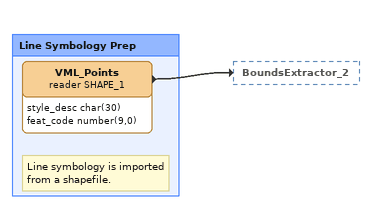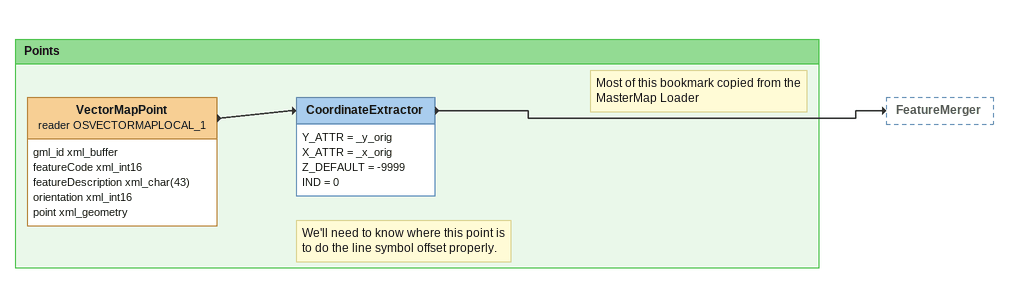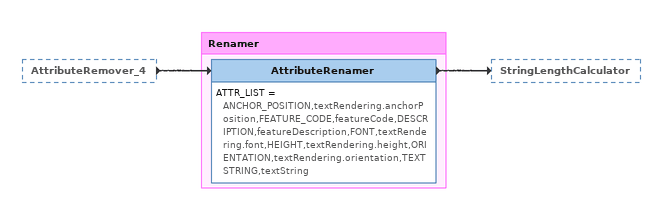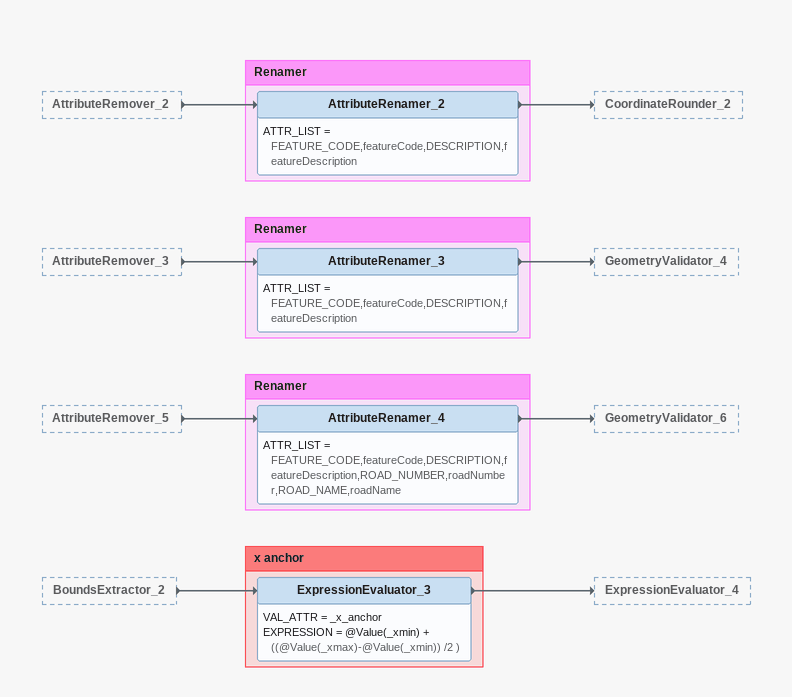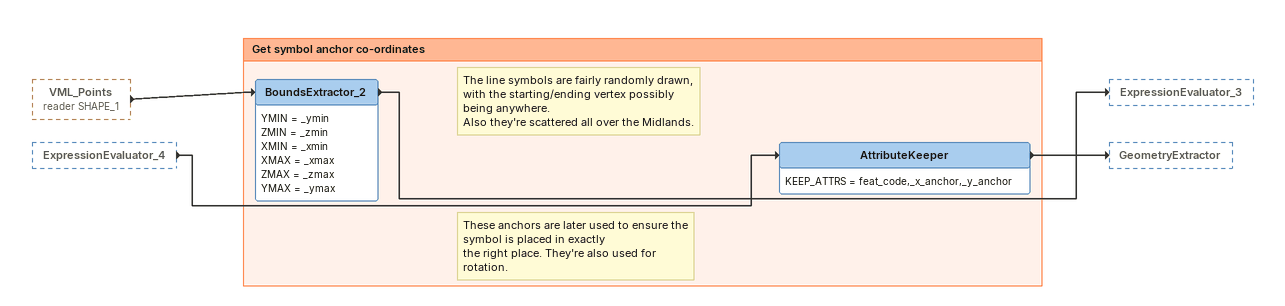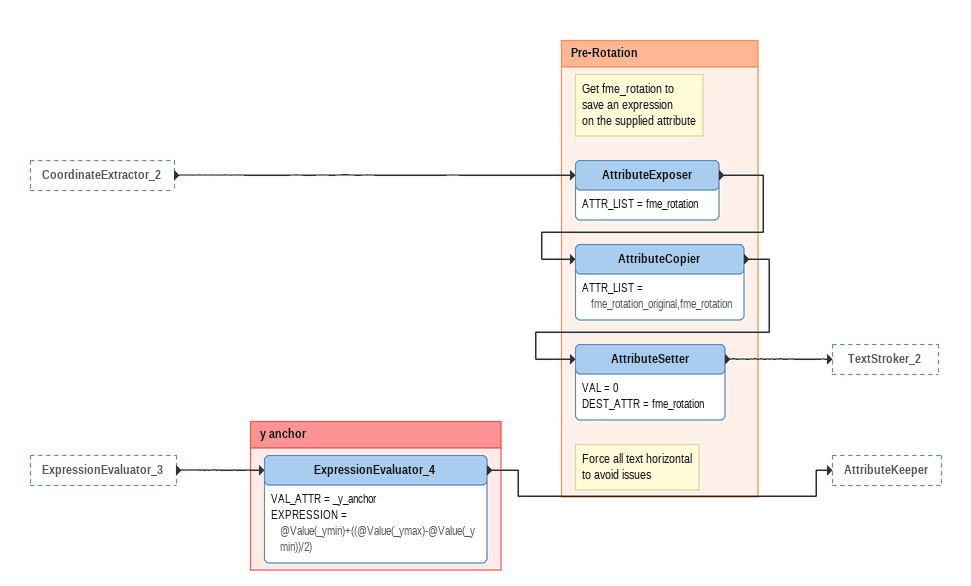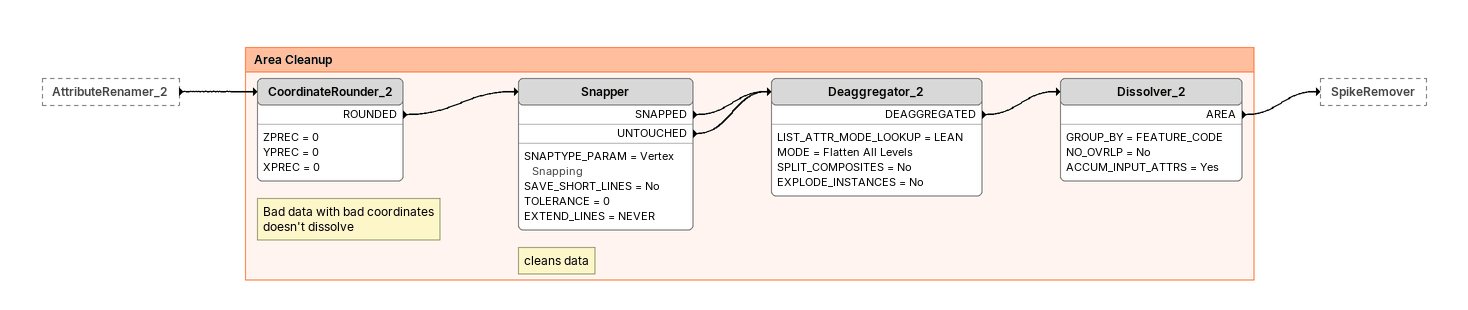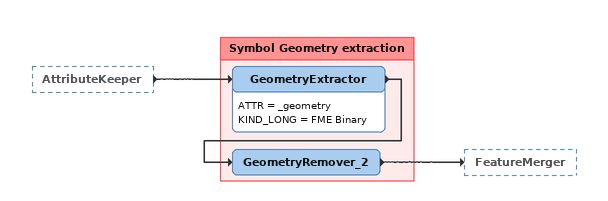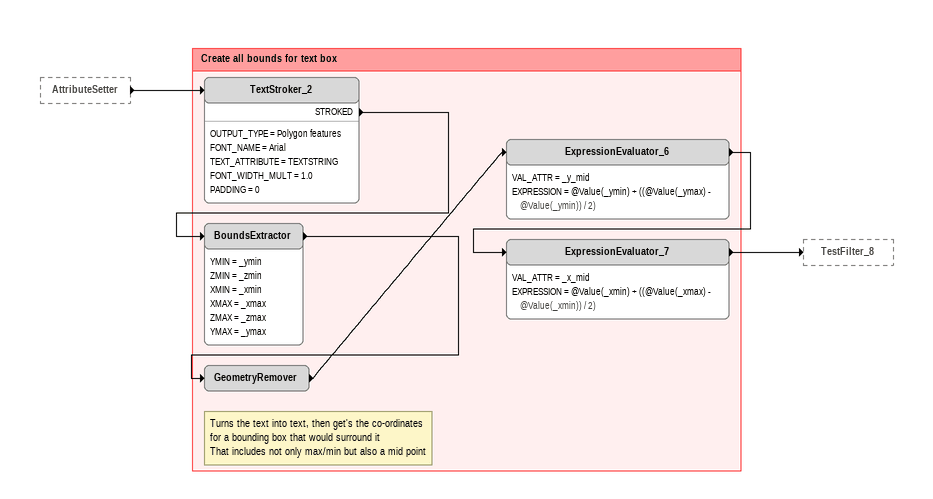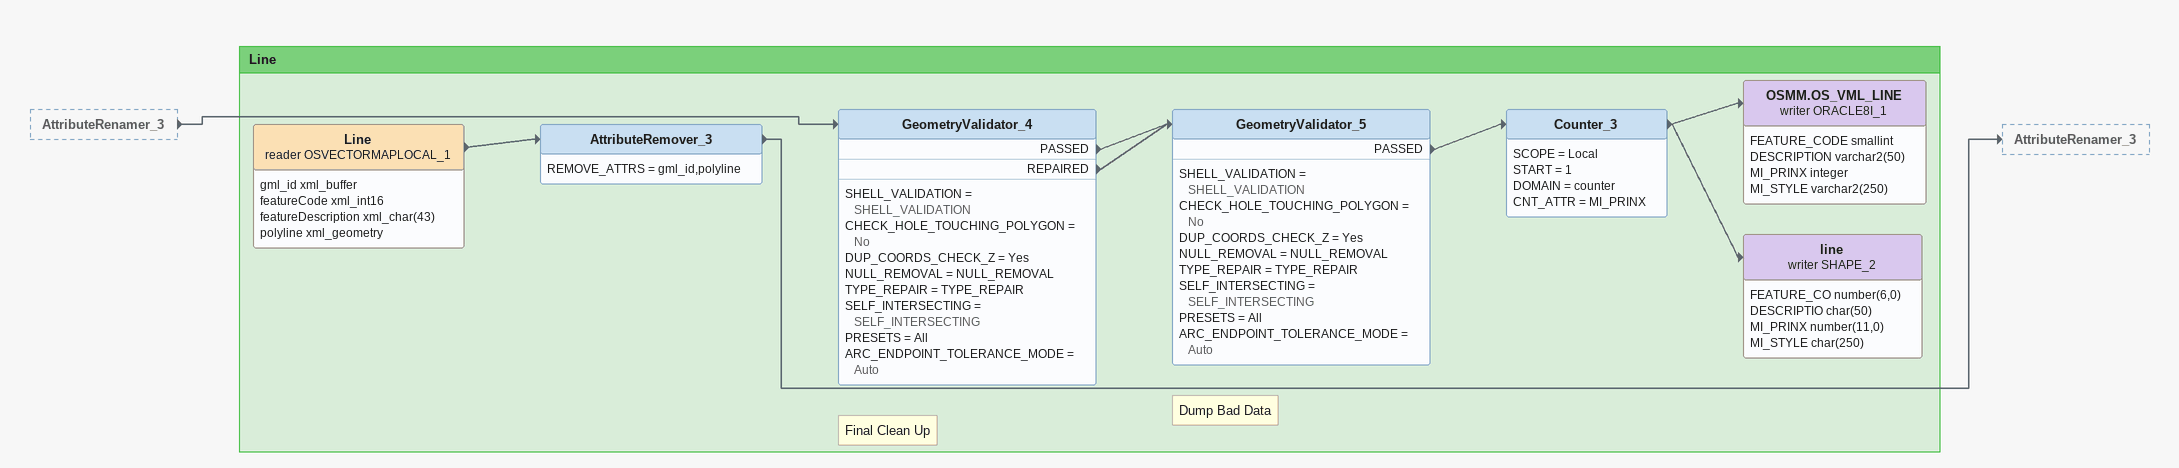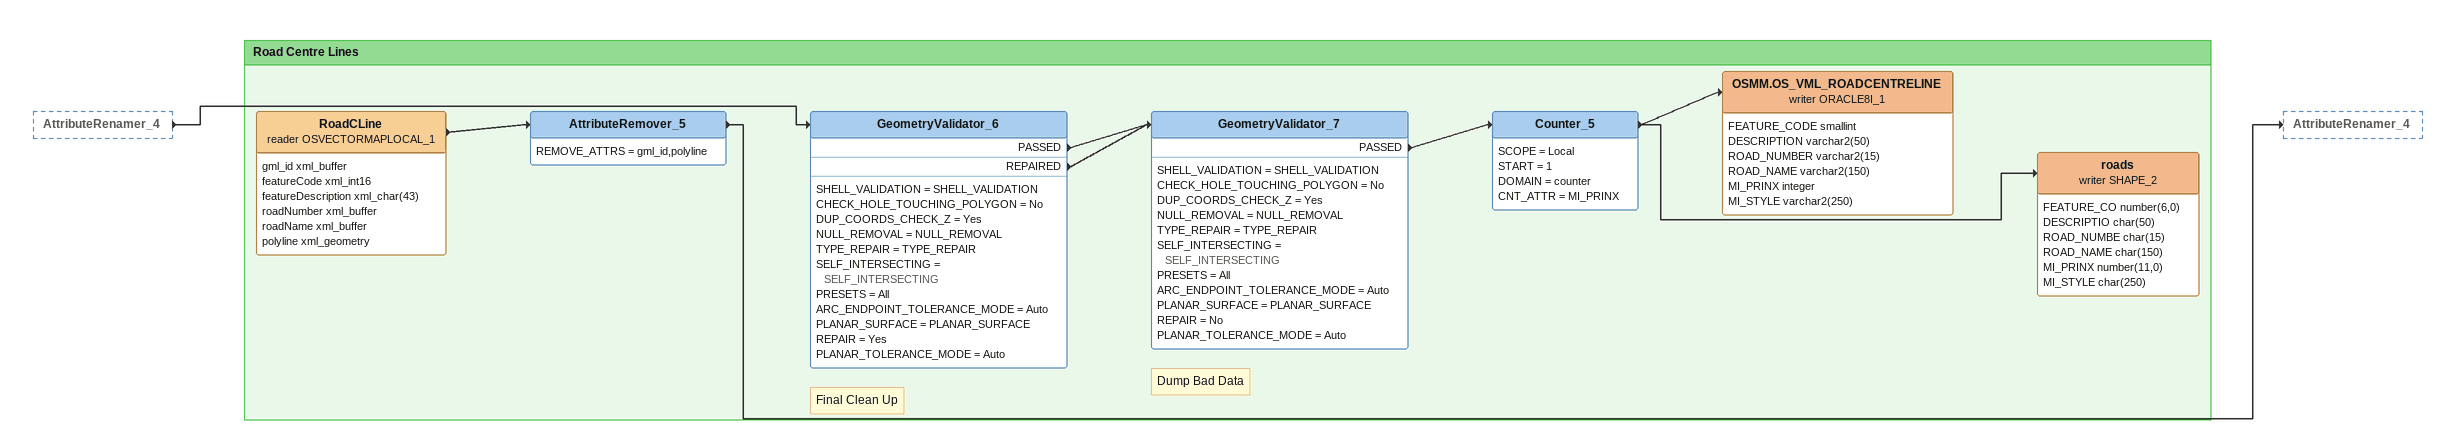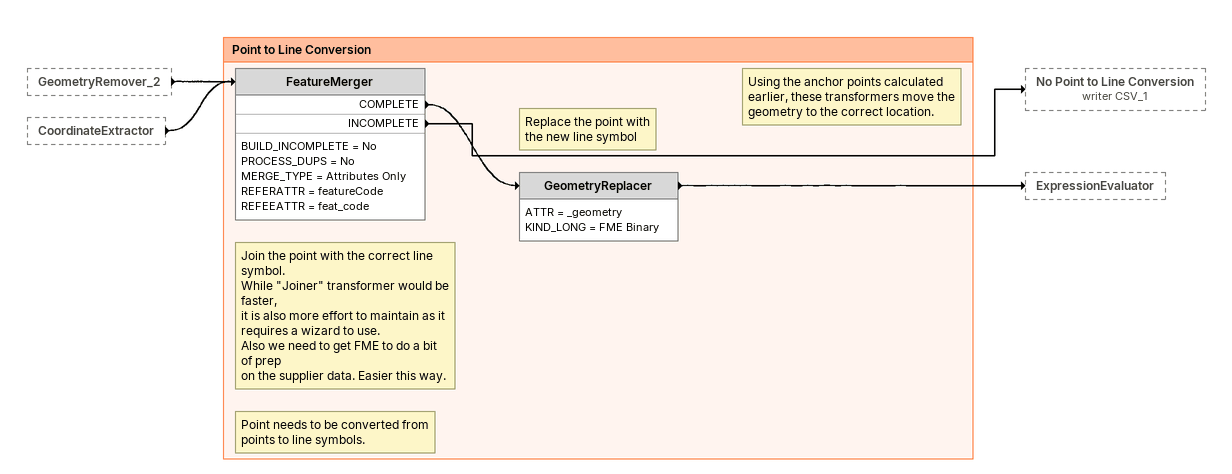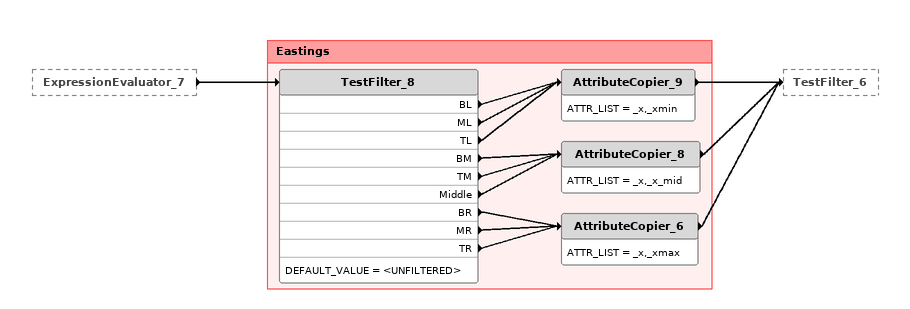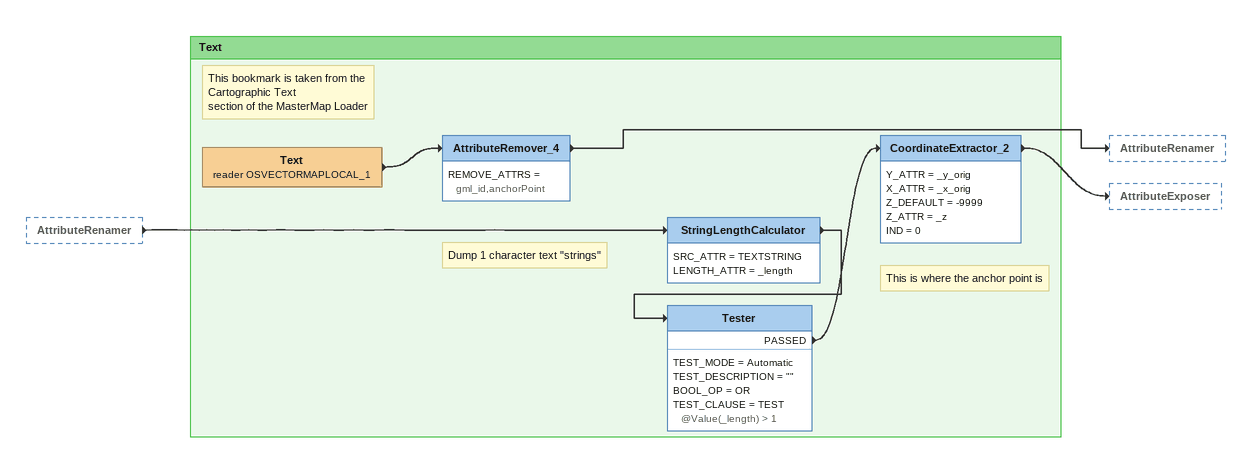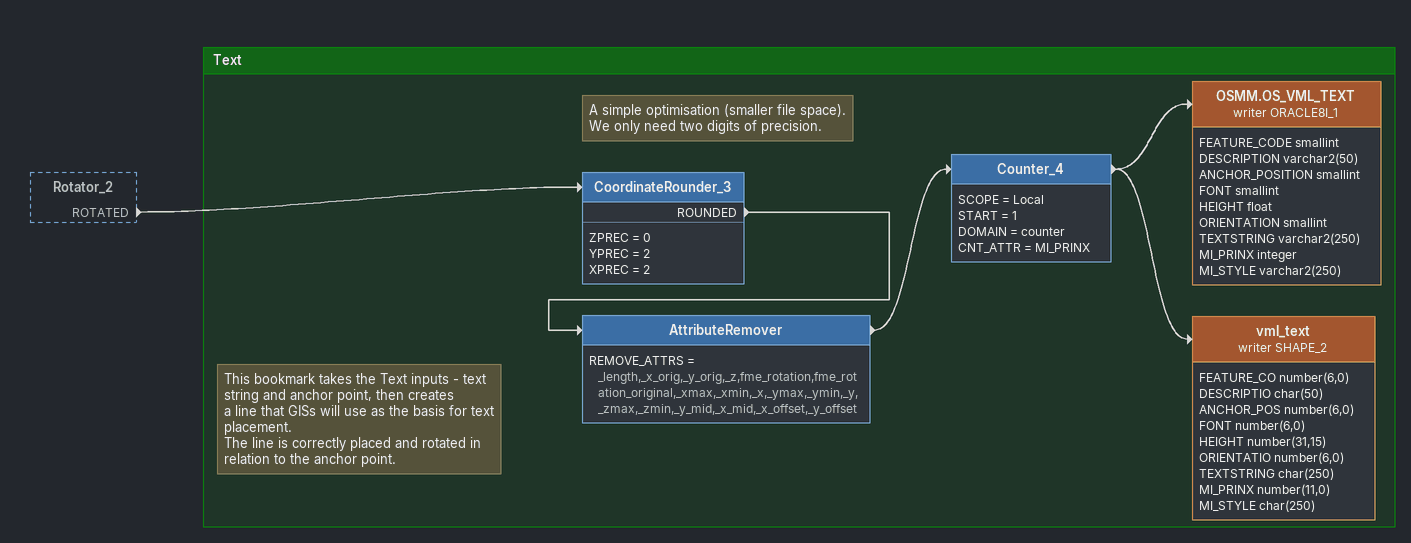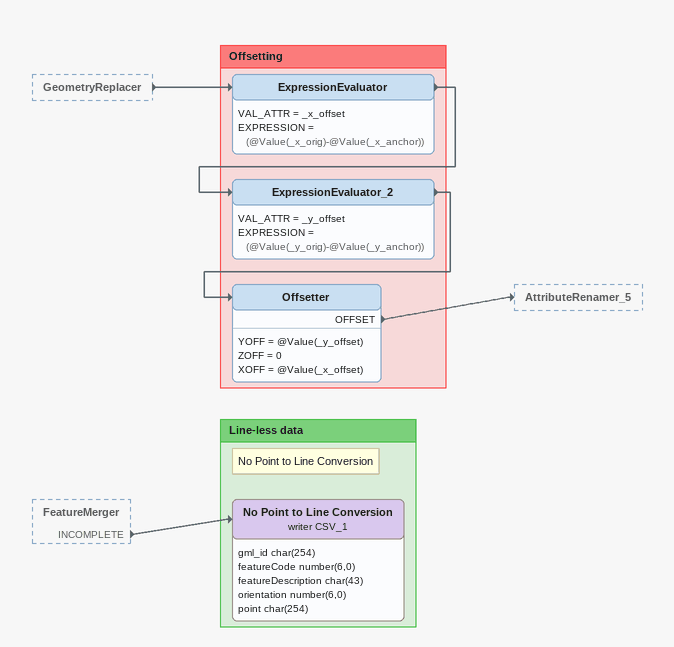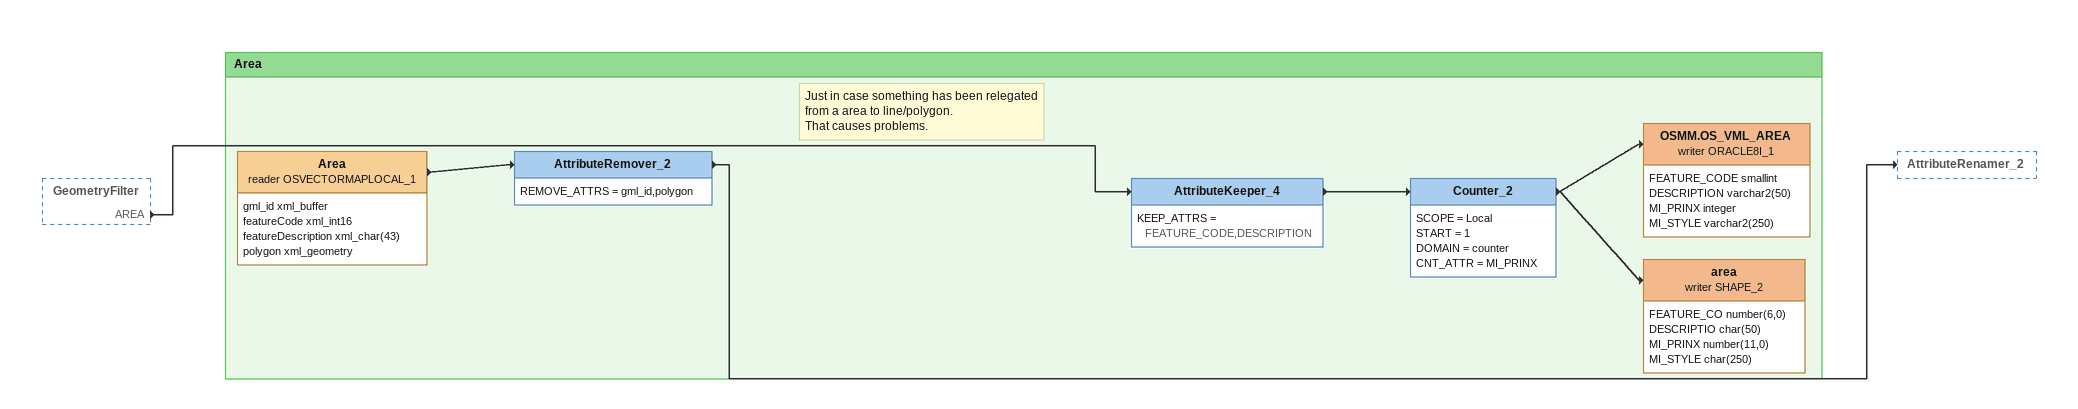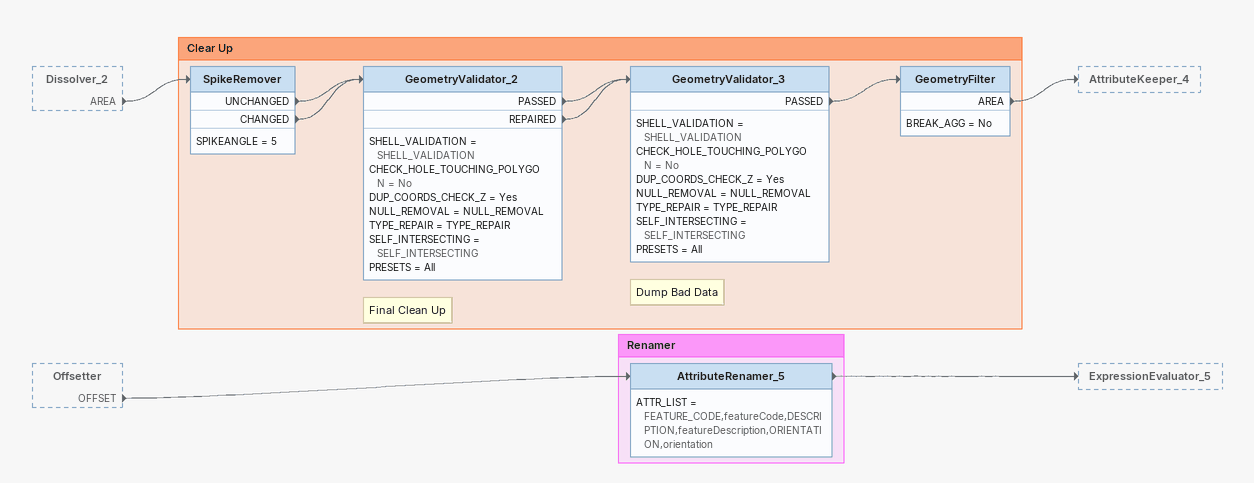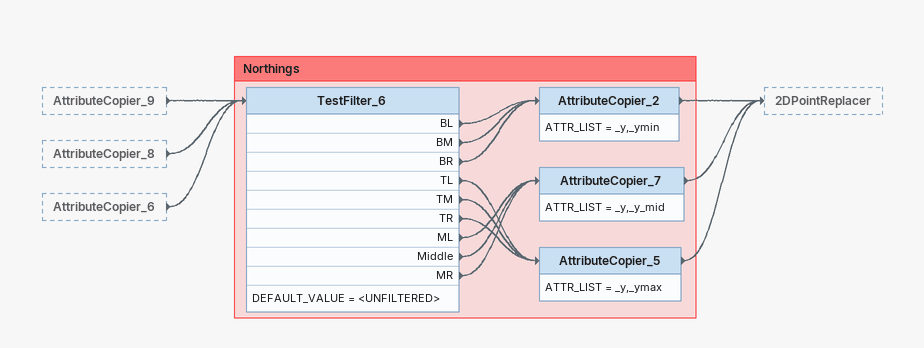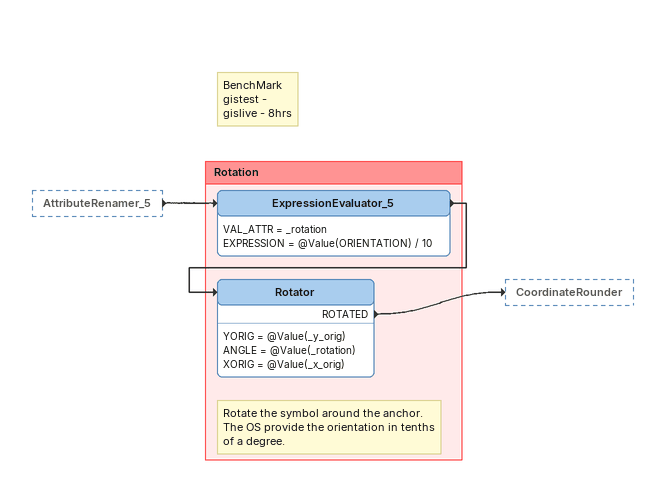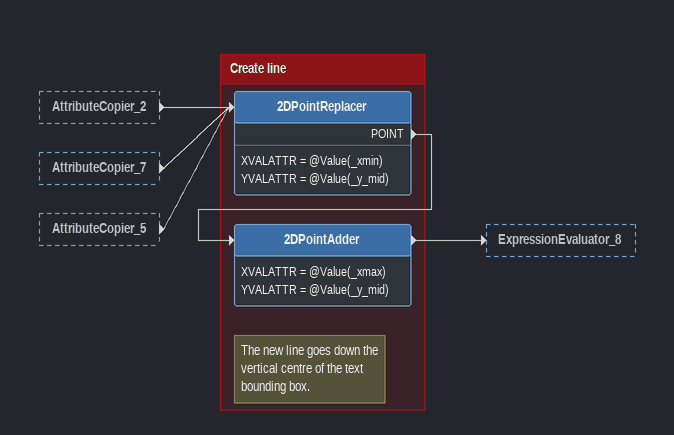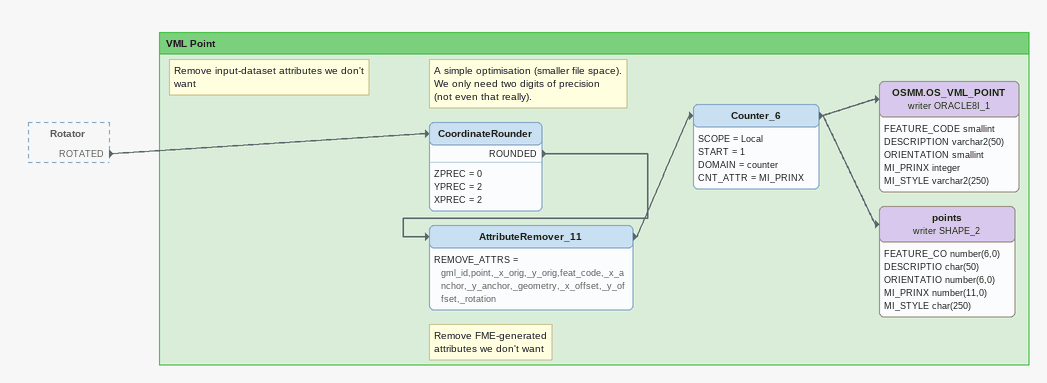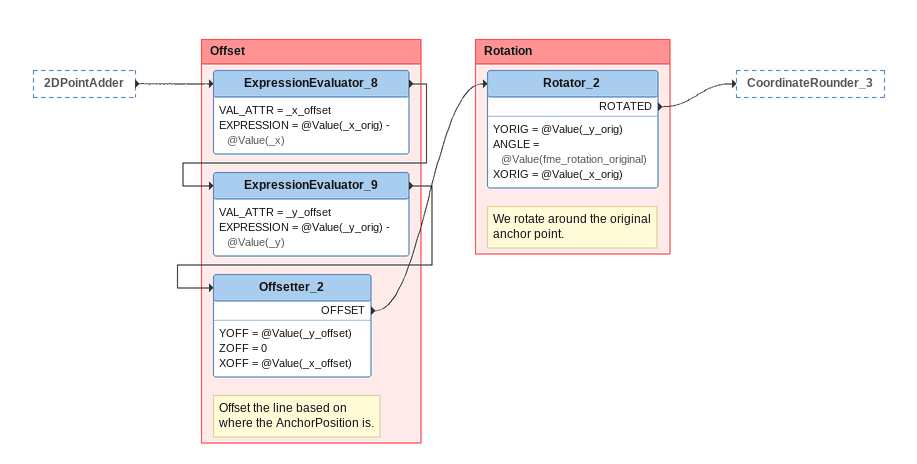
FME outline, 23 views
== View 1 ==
Bookmark: Line Symbology Prep
Note: Line symbology is imported / from a shapefile.
VML_Points (reader SHAPE_1)
    attributes: style_desc char(30), feat_code number(9,0)
    -> BoundsExtractor_2

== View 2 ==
Bookmark: Points
VectorMapPoint (reader OSVECTORMAPLOCAL_1)
    attributes: gml_id xml_buffer, featureCode xml_int16, featureDescription xml_char(43), orientation xml_int16, point xml_geometry
    -> CoordinateExtractor
Note: We'll need to know where this point is / to do the line symbol offset properly.
Note: Most of this bookmark copied from the / MasterMap Loader
CoordinateExtractor
    Y_ATTR = _y_orig
    X_ATTR = _x_orig
    Z_DEFAULT = -9999
    IND = 0
    -> FeatureMerger

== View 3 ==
AttributeRemover_4 [outside]
    -> AttributeRenamer

Bookmark: Renamer
AttributeRenamer
    ATTR_LIST = ANCHOR_POSITION,textRendering.anchorPosition,FEATURE_CODE,featureCode,DESCRIPTION,featureDescription,FONT,textRendering.font,HEIGHT,textRendering.height,ORIENTATION,textRendering.orientation,TEXTSTRING,textString
    -> StringLengthCalculator

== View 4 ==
AttributeRemover_2 [outside]
    -> AttributeRenamer_2
AttributeRemover_3 [outside]
    -> AttributeRenamer_3
AttributeRemover_5 [outside]
    -> AttributeRenamer_4
BoundsExtractor_2 [outside]
    -> ExpressionEvaluator_3

Bookmark: Renamer
AttributeRenamer_2
    ATTR_LIST = FEATURE_CODE,featureCode,DESCRIPTION,featureDescription
    -> CoordinateRounder_2

Bookmark: Renamer
AttributeRenamer_3
    ATTR_LIST = FEATURE_CODE,featureCode,DESCRIPTION,featureDescription
    -> GeometryValidator_4

Bookmark: Renamer
AttributeRenamer_4
    ATTR_LIST = FEATURE_CODE,featureCode,DESCRIPTION,featureDescription,ROAD_NUMBER,roadNumber,ROAD_NAME,roadName
    -> GeometryValidator_6

Bookmark: x anchor
ExpressionEvaluator_3
    VAL_ATTR = _x_anchor
    EXPRESSION = @Value(_xmin) + ((@Value(_xmax)-@Value(_xmin)) /2 )
    -> ExpressionEvaluator_4

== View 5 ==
VML_Points (reader SHAPE_1) [outside]
    -> BoundsExtractor_2
ExpressionEvaluator_4 [outside]
    -> AttributeKeeper

Bookmark: Get symbol anchor co-ordinates
Note: The line symbols are fairly randomly drawn, / with the starting/ending vertex possibly being anywhere. / Also they're scattered all over the Midlands.
Note: These anchors are later used to ensure the symbol is placed in exactly / the right place. They're also used for rotation.
BoundsExtractor_2
    YMIN = _ymin
    ZMIN = _zmin
    XMIN = _xmin
    XMAX = _xmax
    ZMAX = _zmax
    YMAX = _ymax
    -> ExpressionEvaluator_3
AttributeKeeper
    KEEP_ATTRS = feat_code,_x_anchor,_y_anchor
    -> GeometryExtractor

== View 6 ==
CoordinateExtractor_2 [outside]
    -> AttributeExposer
ExpressionEvaluator_3 [outside]
    -> ExpressionEvaluator_4

Bookmark: Pre-Rotation
Note: Get fme_rotation to / save an expression / on the supplied attribute
AttributeExposer
    ATTR_LIST = fme_rotation
    -> AttributeCopier
AttributeCopier
    ATTR_LIST = fme_rotation_original,fme_rotation
    -> AttributeSetter
Note: Force all text horizontal / to avoid issues
AttributeSetter
    VAL = 0
    DEST_ATTR = fme_rotation
    -> TextStroker_2

Bookmark: y anchor
ExpressionEvaluator_4
    VAL_ATTR = _y_anchor
    EXPRESSION = @Value(_ymin)+((@Value(_ymax)-@Value(_ymin))/2)
    -> AttributeKeeper

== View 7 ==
AttributeRenamer_2 [outside]
    -> CoordinateRounder_2

Bookmark: Area Cleanup
Note: Bad data with bad coordinates / doesn't dissolve
CoordinateRounder_2
    ZPREC = 0
    YPREC = 0
    XPREC = 0
    ROUNDED -> Snapper
Note: cleans data
Snapper
    SNAPTYPE_PARAM = Vertex Snapping
    SAVE_SHORT_LINES = No
    TOLERANCE = 0
    EXTEND_LINES = NEVER
    SNAPPED -> Deaggregator_2
    UNTOUCHED -> Deaggregator_2
Deaggregator_2
    LIST_ATTR_MODE_LOOKUP = LEAN
    MODE = Flatten All Levels
    SPLIT_COMPOSITES = No
    EXPLODE_INSTANCES = No
    DEAGGREGATED -> Dissolver_2
Dissolver_2
    GROUP_BY = FEATURE_CODE
    NO_OVRLP = No
    ACCUM_INPUT_ATTRS = Yes
    AREA -> SpikeRemover

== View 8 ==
AttributeKeeper [outside]
    -> GeometryExtractor

Bookmark: Symbol Geometry extraction
GeometryExtractor
    ATTR = _geometry
    KIND_LONG = FME Binary
    -> GeometryRemover_2
GeometryRemover_2
    -> FeatureMerger

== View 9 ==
AttributeSetter [outside]
    -> TextStroker_2

Bookmark: Create all bounds for text box
TextStroker_2
    OUTPUT_TYPE = Polygon features
    FONT_NAME = Arial
    TEXT_ATTRIBUTE = TEXTSTRING
    FONT_WIDTH_MULT = 1.0
    PADDING = 0
    STROKED -> BoundsExtractor
BoundsExtractor
    YMIN = _ymin
    ZMIN = _zmin
    XMIN = _xmin
    XMAX = _xmax
    ZMAX = _zmax
    YMAX = _ymax
    -> GeometryRemover
Note: Turns the text into text, then get's the co-ordinates / for a bounding box that would surround it / That includes not only max/min but also a mid point
GeometryRemover
    -> ExpressionEvaluator_6
ExpressionEvaluator_6
    VAL_ATTR = _y_mid
    EXPRESSION = @Value(_ymin) + ((@Value(_ymax) - @Value(_ymin)) / 2)
    -> ExpressionEvaluator_7
ExpressionEvaluator_7
    VAL_ATTR = _x_mid
    EXPRESSION = @Value(_xmin) + ((@Value(_xmax) - @Value(_xmin)) / 2)
    -> TestFilter_8

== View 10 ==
AttributeRenamer_3 [outside]
    -> GeometryValidator_4

Bookmark: Line
Line (reader OSVECTORMAPLOCAL_1)
    attributes: gml_id xml_buffer, featureCode xml_int16, featureDescription xml_char(43), polyline xml_geometry
    -> AttributeRemover_3
AttributeRemover_3
    REMOVE_ATTRS = gml_id,polyline
    -> AttributeRenamer_3
Note: Final Clean Up
GeometryValidator_4
    SHELL_VALIDATION = SHELL_VALIDATION
    CHECK_HOLE_TOUCHING_POLYGON = No
    DUP_COORDS_CHECK_Z = Yes
    NULL_REMOVAL = NULL_REMOVAL
    TYPE_REPAIR = TYPE_REPAIR
    SELF_INTERSECTING = SELF_INTERSECTING
    PRESETS = All
    ARC_ENDPOINT_TOLERANCE_MODE = Auto
    PASSED -> GeometryValidator_5
    REPAIRED -> GeometryValidator_5
Note: Dump Bad Data
GeometryValidator_5
    SHELL_VALIDATION = SHELL_VALIDATION
    CHECK_HOLE_TOUCHING_POLYGON = No
    DUP_COORDS_CHECK_Z = Yes
    NULL_REMOVAL = NULL_REMOVAL
    TYPE_REPAIR = TYPE_REPAIR
    SELF_INTERSECTING = SELF_INTERSECTING
    PRESETS = All
    ARC_ENDPOINT_TOLERANCE_MODE = Auto
    PASSED -> Counter_3
Counter_3
    SCOPE = Local
    START = 1
    DOMAIN = counter
    CNT_ATTR = MI_PRINX
    -> line (writer SHAPE_2)
    -> OSMM.OS_VML_LINE (writer ORACLE8I_1)
OSMM.OS_VML_LINE (writer ORACLE8I_1)
    attributes: FEATURE_CODE smallint, DESCRIPTION varchar2(50), MI_PRINX integer, MI_STYLE varchar2(250)
line (writer SHAPE_2)
    attributes: FEATURE_CO number(6,0), DESCRIPTIO char(50), MI_PRINX number(11,0), MI_STYLE char(250)

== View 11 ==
AttributeRenamer_4 [outside]
    -> GeometryValidator_6

Bookmark: Road Centre Lines
RoadCLine (reader OSVECTORMAPLOCAL_1)
    attributes: gml_id xml_buffer, featureCode xml_int16, featureDescription xml_char(43), roadNumber xml_buffer, roadName xml_buffer, polyline xml_geometry
    -> AttributeRemover_5
AttributeRemover_5
    REMOVE_ATTRS = gml_id,polyline
    -> AttributeRenamer_4
Note: Final Clean Up
GeometryValidator_6
    SHELL_VALIDATION = SHELL_VALIDATION
    CHECK_HOLE_TOUCHING_POLYGON = No
    DUP_COORDS_CHECK_Z = Yes
    NULL_REMOVAL = NULL_REMOVAL
    TYPE_REPAIR = TYPE_REPAIR
    SELF_INTERSECTING = SELF_INTERSECTING
    PRESETS = All
    ARC_ENDPOINT_TOLERANCE_MODE = Auto
    PLANAR_SURFACE = PLANAR_SURFACE
    REPAIR = Yes
    PLANAR_TOLERANCE_MODE = Auto
    PASSED -> GeometryValidator_7
    REPAIRED -> GeometryValidator_7
Note: Dump Bad Data
GeometryValidator_7
    SHELL_VALIDATION = SHELL_VALIDATION
    CHECK_HOLE_TOUCHING_POLYGON = No
    DUP_COORDS_CHECK_Z = Yes
    NULL_REMOVAL = NULL_REMOVAL
    TYPE_REPAIR = TYPE_REPAIR
    SELF_INTERSECTING = SELF_INTERSECTING
    PRESETS = All
    ARC_ENDPOINT_TOLERANCE_MODE = Auto
    PLANAR_SURFACE = PLANAR_SURFACE
    REPAIR = No
    PLANAR_TOLERANCE_MODE = Auto
    PASSED -> Counter_5
Counter_5
    SCOPE = Local
    START = 1
    DOMAIN = counter
    CNT_ATTR = MI_PRINX
    -> roads (writer SHAPE_2)
    -> OSMM.OS_VML_ROADCENTRELINE (writer ORACLE8I_1)
OSMM.OS_VML_ROADCENTRELINE (writer ORACLE8I_1)
    attributes: FEATURE_CODE smallint, DESCRIPTION varchar2(50), ROAD_NUMBER varchar2(15), ROAD_NAME varchar2(150), MI_PRINX integer, MI_STYLE varchar2(250)
roads (writer SHAPE_2)
    attributes: FEATURE_CO number(6,0), DESCRIPTIO char(50), ROAD_NUMBE char(15), ROAD_NAME char(150), MI_PRINX number(11,0), MI_STYLE char(250)

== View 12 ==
GeometryRemover_2 [outside]
    -> FeatureMerger
CoordinateExtractor [outside]
    -> FeatureMerger

Bookmark: Point to Line Conversion
Note: Join the point with the correct line symbol. / While "Joiner" transformer would be faster, / it is also more effort to maintain as it / requires a wizard to use. / Also we need to get FME to do a bit of prep / on the supplier data. Easier this way.
FeatureMerger
    BUILD_INCOMPLETE = No
    PROCESS_DUPS = No
    MERGE_TYPE = Attributes Only
    REFERATTR = featureCode
    REFEEATTR = feat_code
    COMPLETE -> GeometryReplacer
    INCOMPLETE -> No Point to Line Conversion (writer CSV_1)
Note: Point needs to be converted from points to line symbols.
Note: Replace the point with / the new line symbol
Note: Using the anchor points calculated / earlier, these transformers move the / geometry to the correct location.
GeometryReplacer
    ATTR = _geometry
    KIND_LONG = FME Binary
    -> ExpressionEvaluator

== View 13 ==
ExpressionEvaluator_7 [outside]
    -> TestFilter_8

Bookmark: Eastings
TestFilter_8
    DEFAULT_VALUE = <UNFILTERED>
    BL -> AttributeCopier_9
    ML -> AttributeCopier_9
    TL -> AttributeCopier_9
    BM -> AttributeCopier_8
    TM -> AttributeCopier_8
    Middle -> AttributeCopier_8
    BR -> AttributeCopier_6
    MR -> AttributeCopier_6
    TR -> AttributeCopier_6
AttributeCopier_9
    ATTR_LIST = _x,_xmin
    -> TestFilter_6
AttributeCopier_8
    ATTR_LIST = _x,_x_mid
    -> TestFilter_6
AttributeCopier_6
    ATTR_LIST = _x,_xmax
    -> TestFilter_6

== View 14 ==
AttributeRenamer [outside]
    -> StringLengthCalculator

Bookmark: Text
Note: This bookmark is taken from the Cartographic Text / section of the MasterMap Loader
Text (reader OSVECTORMAPLOCAL_1)
    -> AttributeRemover_4
AttributeRemover_4
    REMOVE_ATTRS = gml_id,anchorPoint
    -> AttributeRenamer
Note: Dump 1 character text "strings"
StringLengthCalculator
    SRC_ATTR = TEXTSTRING
    LENGTH_ATTR = _length
    -> Tester
Tester
    TEST_MODE = Automatic
    TEST_DESCRIPTION = ""
    BOOL_OP = OR
    TEST_CLAUSE = TEST @Value(_length) > 1
    PASSED -> CoordinateExtractor_2
Note: This is where the anchor point is
CoordinateExtractor_2
    Y_ATTR = _y_orig
    X_ATTR = _x_orig
    Z_DEFAULT = -9999
    Z_ATTR = _z
    IND = 0
    -> AttributeExposer

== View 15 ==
Rotator_2 [outside]
    ROTATED -> CoordinateRounder_3

Bookmark: Text
Note: A simple optimisation (smaller file space). / We only need two digits of precision.
CoordinateRounder_3
    ZPREC = 0
    YPREC = 2
    XPREC = 2
    ROUNDED -> AttributeRemover
Note: This bookmark takes the Text inputs - text string and anchor point, then creates / a line that GISs will use as the basis for text placement. / The line is correctly placed and rotated in relation to the anchor point.
AttributeRemover
    REMOVE_ATTRS = _length,_x_orig,_y_orig,_z,fme_rotation,fme_rotation_original,_xmax,_xmin,_x,_ymax,_ymin,_y,_zmax,_zmin,_y_mid,_x_mid,_x_offset,_y_offset
    -> Counter_4
Counter_4
    SCOPE = Local
    START = 1
    DOMAIN = counter
    CNT_ATTR = MI_PRINX
    -> vml_text (writer SHAPE_2)
    -> OSMM.OS_VML_TEXT (writer ORACLE8I_1)
OSMM.OS_VML_TEXT (writer ORACLE8I_1)
    attributes: FEATURE_CODE smallint, DESCRIPTION varchar2(50), ANCHOR_POSITION smallint, FONT smallint, HEIGHT float, ORIENTATION smallint, TEXTSTRING varchar2(250), MI_PRINX integer, MI_STYLE varchar2(250)
vml_text (writer SHAPE_2)
    attributes: FEATURE_CO number(6,0), DESCRIPTIO char(50), ANCHOR_POS number(6,0), FONT number(6,0), HEIGHT number(31,15), ORIENTATIO number(6,0), TEXTSTRING char(250), MI_PRINX number(11,0), MI_STYLE char(250)

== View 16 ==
GeometryReplacer [outside]
    -> ExpressionEvaluator
FeatureMerger [outside]
    INCOMPLETE -> No Point to Line Conversion (writer CSV_1)

Bookmark: Offsetting
ExpressionEvaluator
    VAL_ATTR = _x_offset
    EXPRESSION = (@Value(_x_orig)-@Value(_x_anchor))
    -> ExpressionEvaluator_2
ExpressionEvaluator_2
    VAL_ATTR = _y_offset
    EXPRESSION = (@Value(_y_orig)-@Value(_y_anchor))
    -> Offsetter
Offsetter
    YOFF = @Value(_y_offset)
    ZOFF = 0
    XOFF = @Value(_x_offset)
    OFFSET -> AttributeRenamer_5

Bookmark: Line-less data
Note: No Point to Line Conversion
No Point to Line Conversion (writer CSV_1)
    attributes: gml_id char(254), featureCode number(6,0), featureDescription char(43), orientation number(6,0), point char(254)

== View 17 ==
GeometryFilter [outside]
    AREA -> AttributeKeeper_4

Bookmark: Area
Area (reader OSVECTORMAPLOCAL_1)
    attributes: gml_id xml_buffer, featureCode xml_int16, featureDescription xml_char(43), polygon xml_geometry
    -> AttributeRemover_2
AttributeRemover_2
    REMOVE_ATTRS = gml_id,polygon
    -> AttributeRenamer_2
Note: Just in case something has been relegated / from a area to line/polygon. / That causes problems.
AttributeKeeper_4
    KEEP_ATTRS = FEATURE_CODE,DESCRIPTION
    -> Counter_2
Counter_2
    SCOPE = Local
    START = 1
    DOMAIN = counter
    CNT_ATTR = MI_PRINX
    -> area (writer SHAPE_2)
    -> OSMM.OS_VML_AREA (writer ORACLE8I_1)
OSMM.OS_VML_AREA (writer ORACLE8I_1)
    attributes: FEATURE_CODE smallint, DESCRIPTION varchar2(50), MI_PRINX integer, MI_STYLE varchar2(250)
area (writer SHAPE_2)
    attributes: FEATURE_CO number(6,0), DESCRIPTIO char(50), MI_PRINX number(11,0), MI_STYLE char(250)

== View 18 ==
Dissolver_2 [outside]
    AREA -> SpikeRemover
Offsetter [outside]
    OFFSET -> AttributeRenamer_5

Bookmark: Clear Up
SpikeRemover
    SPIKEANGLE = 5
    UNCHANGED -> GeometryValidator_2
    CHANGED -> GeometryValidator_2
Note: Final Clean Up
GeometryValidator_2
    SHELL_VALIDATION = SHELL_VALIDATION
    CHECK_HOLE_TOUCHING_POLYGON = No
    DUP_COORDS_CHECK_Z = Yes
    NULL_REMOVAL = NULL_REMOVAL
    TYPE_REPAIR = TYPE_REPAIR
    SELF_INTERSECTING = SELF_INTERSECTING
    PRESETS = All
    PASSED -> GeometryValidator_3
    REPAIRED -> GeometryValidator_3
Note: Dump Bad Data
GeometryValidator_3
    SHELL_VALIDATION = SHELL_VALIDATION
    CHECK_HOLE_TOUCHING_POLYGON = No
    DUP_COORDS_CHECK_Z = Yes
    NULL_REMOVAL = NULL_REMOVAL
    TYPE_REPAIR = TYPE_REPAIR
    SELF_INTERSECTING = SELF_INTERSECTING
    PRESETS = All
    PASSED -> GeometryFilter
GeometryFilter
    BREAK_AGG = No
    AREA -> AttributeKeeper_4

Bookmark: Renamer
AttributeRenamer_5
    ATTR_LIST = FEATURE_CODE,featureCode,DESCRIPTION,featureDescription,ORIENTATION,orientation
    -> ExpressionEvaluator_5

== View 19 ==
AttributeCopier_9 [outside]
    -> TestFilter_6
AttributeCopier_8 [outside]
    -> TestFilter_6
AttributeCopier_6 [outside]
    -> TestFilter_6

Bookmark: Northings
TestFilter_6
    DEFAULT_VALUE = <UNFILTERED>
    BL -> AttributeCopier_2
    BM -> AttributeCopier_2
    BR -> AttributeCopier_2
    TL -> AttributeCopier_5
    TM -> AttributeCopier_5
    TR -> AttributeCopier_5
    ML -> AttributeCopier_7
    Middle -> AttributeCopier_7
    MR -> AttributeCopier_7
AttributeCopier_2
    ATTR_LIST = _y,_ymin
    -> 2DPointReplacer
AttributeCopier_7
    ATTR_LIST = _y,_y_mid
    -> 2DPointReplacer
AttributeCopier_5
    ATTR_LIST = _y,_ymax
    -> 2DPointReplacer

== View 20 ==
AttributeRenamer_5 [outside]
    -> ExpressionEvaluator_5
Note: BenchMark / gistest - / gislive - 8hrs

Bookmark: Rotation
ExpressionEvaluator_5
    VAL_ATTR = _rotation
    EXPRESSION = @Value(ORIENTATION) / 10
    -> Rotator
Note: Rotate the symbol around the anchor. / The OS provide the orientation in tenths / of a degree.
Rotator
    YORIG = @Value(_y_orig)
    ANGLE = @Value(_rotation)
    XORIG = @Value(_x_orig)
    ROTATED -> CoordinateRounder

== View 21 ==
AttributeCopier_2 [outside]
    -> 2DPointReplacer
AttributeCopier_7 [outside]
    -> 2DPointReplacer
AttributeCopier_5 [outside]
    -> 2DPointReplacer

Bookmark: Create line
2DPointReplacer
    XVALATTR = @Value(_xmin)
    YVALATTR = @Value(_y_mid)
    POINT -> 2DPointAdder
Note: The new line goes down the / vertical centre of the text / bounding box.
2DPointAdder
    XVALATTR = @Value(_xmax)
    YVALATTR = @Value(_y_mid)
    -> ExpressionEvaluator_8

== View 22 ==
Rotator [outside]
    ROTATED -> CoordinateRounder

Bookmark: VML Point
Note: Remove input-dataset attributes we don't want
Note: A simple optimisation (smaller file space). / We only need two digits of precision / (not even that really).
CoordinateRounder
    ZPREC = 0
    YPREC = 2
    XPREC = 2
    ROUNDED -> AttributeRemover_11
Note: Remove FME-generated / attributes we don't want
AttributeRemover_11
    REMOVE_ATTRS = gml_id,point,_x_orig,_y_orig,feat_code,_x_anchor,_y_anchor,_geometry,_x_offset,_y_offset,_rotation
    -> Counter_6
Counter_6
    SCOPE = Local
    START = 1
    DOMAIN = counter
    CNT_ATTR = MI_PRINX
    -> points (writer SHAPE_2)
    -> OSMM.OS_VML_POINT (writer ORACLE8I_1)
OSMM.OS_VML_POINT (writer ORACLE8I_1)
    attributes: FEATURE_CODE smallint, DESCRIPTION varchar2(50), ORIENTATION smallint, MI_PRINX integer, MI_STYLE varchar2(250)
points (writer SHAPE_2)
    attributes: FEATURE_CO number(6,0), DESCRIPTIO char(50), ORIENTATIO number(6,0), MI_PRINX number(11,0), MI_STYLE char(250)

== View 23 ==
2DPointAdder [outside]
    -> ExpressionEvaluator_8

Bookmark: Offset
ExpressionEvaluator_8
    VAL_ATTR = _x_offset
    EXPRESSION = @Value(_x_orig) - @Value(_x)
    -> ExpressionEvaluator_9
ExpressionEvaluator_9
    VAL_ATTR = _y_offset
    EXPRESSION = @Value(_y_orig) - @Value(_y)
    -> Offsetter_2
Note: Offset the line based on / where the AnchorPosition is.
Offsetter_2
    YOFF = @Value(_y_offset)
    ZOFF = 0
    XOFF = @Value(_x_offset)
    OFFSET -> Rotator_2

Bookmark: Rotation
Note: We rotate around the original / anchor point.
Rotator_2
    YORIG = @Value(_y_orig)
    ANGLE = @Value(fme_rotation_original)
    XORIG = @Value(_x_orig)
    ROTATED -> CoordinateRounder_3
